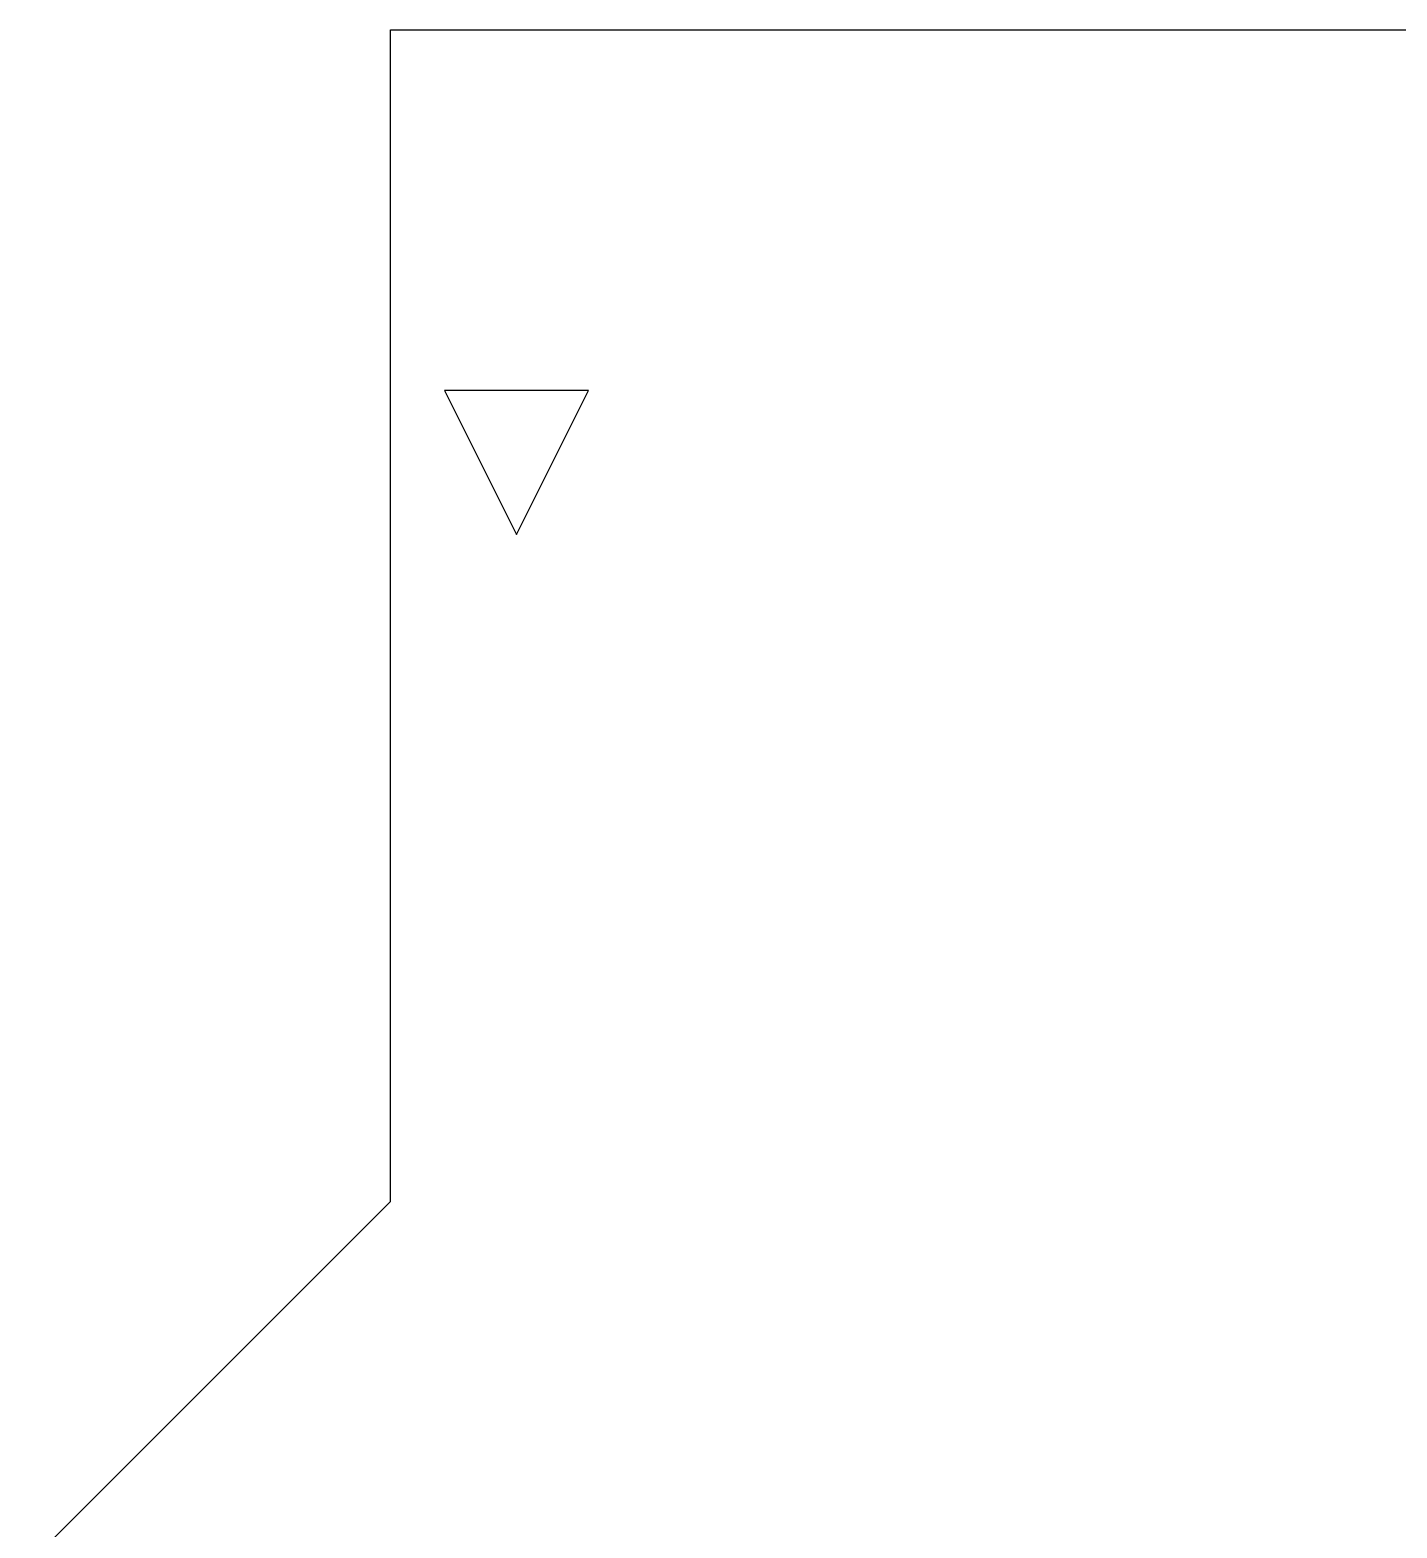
# Model space of a CAD drawing. Header units: metres. Extents: x 1626 to 2192, y 1756 to 2102.
# Drawn here: x 1658.03 to 1695.96, y 2060.67 to 2102.23 of the extents above; entities that cross this region are included whole.
import ezdxf

# ---------------------------------------------------------------- set-up
doc = ezdxf.new("R2010")
doc.units = ezdxf.units.M

msp = doc.modelspace()

# ---------------------------------------------------------------- linework, layer by layer
at = {"layer": 'Layer0'}
for p, q in [((1668.028, 2102.23), (1906.529, 2102.23, 0)), ((1668.028, 2069.73, 0), (1668.028, 2102.23)), ((1669.528, 2092.23, 0), (1671.528, 2088.23, 0)), ((1673.528, 2092.23, 0), (1669.528, 2092.23, 0)), ((1671.528, 2088.23, 0), (1673.528, 2092.23, 0)), ((1668.028, 2069.73, 0), (1658.029, 2059.73, 0))]:
    msp.add_line(p, q, dxfattribs=at)

doc.saveas('drawing.dxf')
